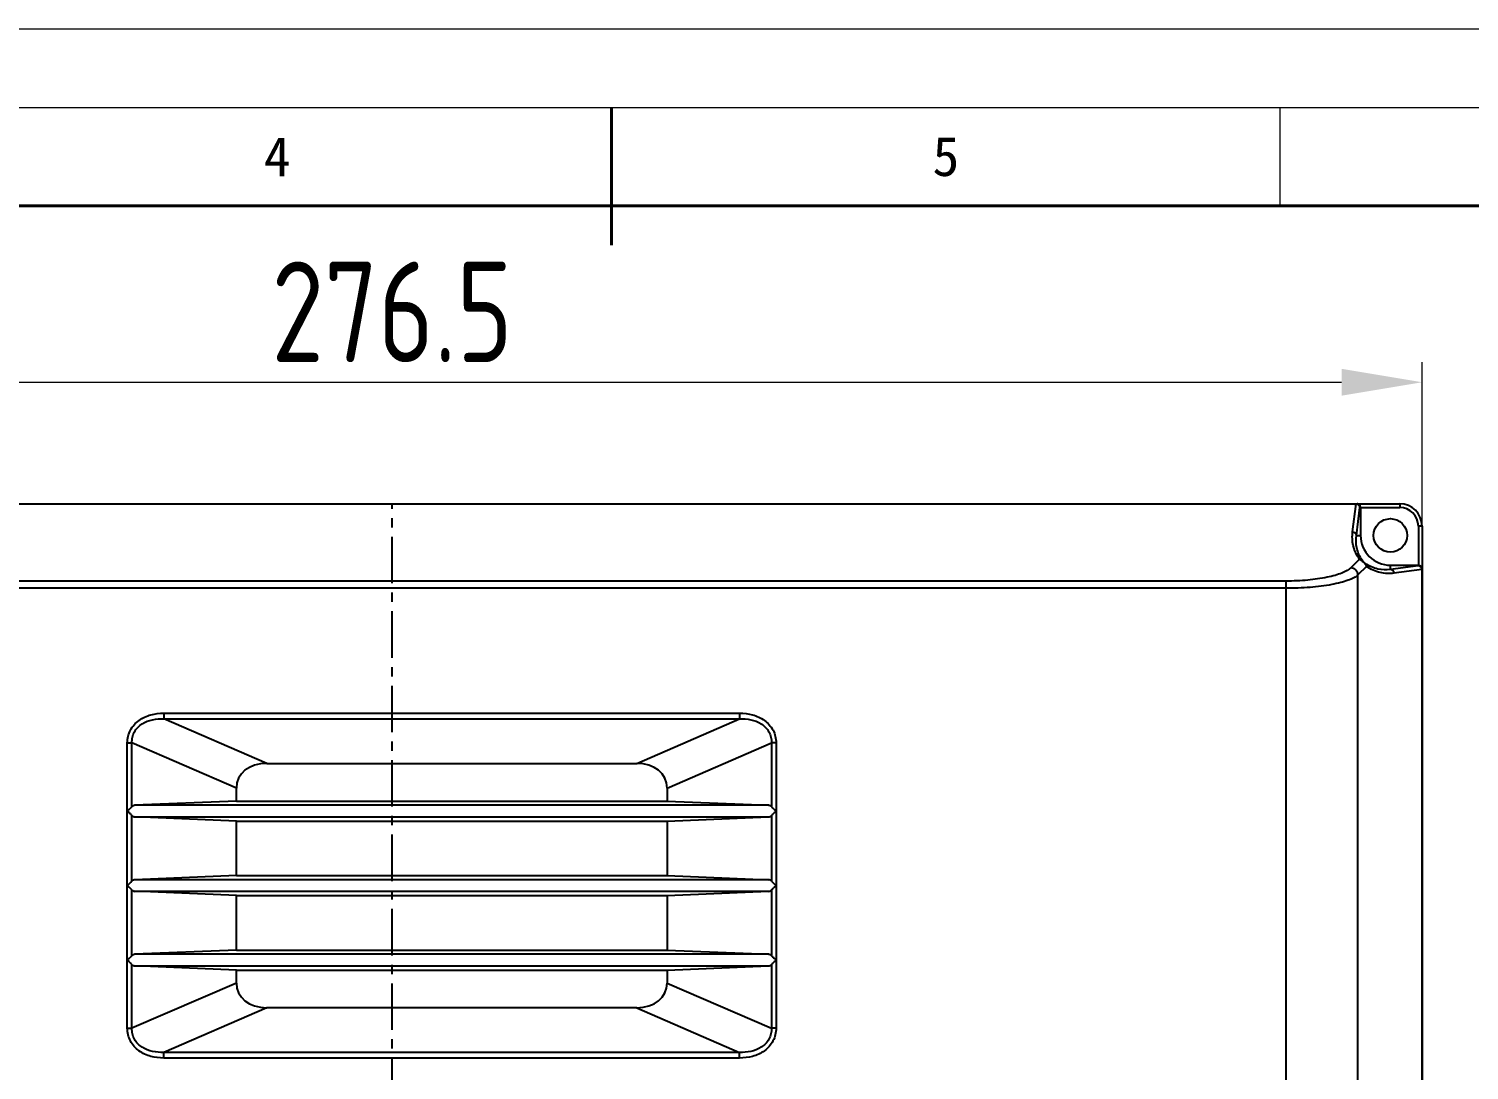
# Model space of a CAD drawing. Header units: millimetres. Extents: x 242 to 1026, y -183 to 372.
# Drawn here: x 564.6 to 757.9, y 231.9 to 371.7 of the extents above; entities that cross this region are included whole.
import ezdxf

# ---------------------------------------------------------------- set-up
doc = ezdxf.new("R2010")
doc.units = ezdxf.units.MM
doc.header["$LTSCALE"] = 30.734
doc.header["$PDMODE"] = 3
doc.header["$PDSIZE"] = 8
doc.linetypes.add('CENTER', pattern=[0.6, 0.375, -0.075, 0.075, -0.075])
doc.layers.get('0').update_dxf_attribs({"linetype": 'CONTINUOUS'})
doc.layers.get('Defpoints').update_dxf_attribs({"linetype": 'CONTINUOUS'})
doc.layers.add('02___PRT_ALL_AXES', color=7, linetype='CONTINUOUS')
doc.layers.add('dim', color=2, linetype='CONTINUOUS', lineweight=15)
doc.layers.add('图框', color=85, linetype='CONTINUOUS', lineweight=20)
doc.layers.add('图纸边界', color=8, linetype='CONTINUOUS', lineweight=9, plot=False)
doc.styles.add('China GB1', font='gbenor.shx', dxfattribs={"width": 0.9, "bigfont": 'gbcbig.shx'})
doc.styles.add('图框文字', font='')
doc.styles.get('图框文字').set_extended_font_data('SimSun')
doc.dimstyles.new('A4S2.5', dxfattribs={"dimscale": 2.5, "dimtxt": 2.5, "dimasz": 1, "dimexe": 1, "dimexo": 0.5, "dimgap": 0.5, "dimtad": 1, "dimdec": 1, "dimzin": 9, "dimdsep": 46, "dimtxsty": 'China GB1', "dimcen": 0, "dimclrd": 4, "dimclre": 4, "dimclrt": 2, "dimadec": 3, "dimazin": 2, "dimtfac": 1, "dimtdec": 1, "dimtmove": 0, "dimatfit": 1, "dimfxl": 1, "dimlwd": 9, "dimlwe": 9, "dimarcsym": 0})

# ---------------------------------------------------------------- blocks, each defined once
blk = doc.blocks.new('JC_A4')
at = {"layer": '图框', "lineweight": 40}
for p in [(152, 199), (152, 201)]:
    blk.add_line(p, (152, 206), dxfattribs=at)
at = {"layer": '图框'}
blk.add_line((186, 201), (186, 206), dxfattribs=at)
blk.add_lwpolyline([(4, 206), (293, 206), (293, 4), (4, 4)], close=True, dxfattribs=at)
at = {"layer": '图框', "lineweight": 40}
blk.add_lwpolyline([(16, 201), (288, 201), (288, 9), (16, 9)], close=True, dxfattribs=at)
at = {"layer": '图纸边界'}
blk.add_lwpolyline([(0, 210), (297, 210), (297, 0), (0, 0)], close=True, dxfattribs=at)
at = {"layer": '图框', "char_height": 2, "attachment_point": 5, "style": '图框文字'}
for s, insert in [('4', (135, 203.5)), ('5', (169, 203.5))]:
    blk.add_mtext(s, dxfattribs=dict(at, insert=insert))
blk = doc.blocks.new('*D31')
at = {"layer": 'Defpoints', "color": 0, "transparency": 16777216}
for p in [(751.61, 324.25), (475.11, 292.42), (751.61, 284.26)]:
    blk.add_point(p, dxfattribs=at)
at = {"layer": 'dim', "color": 4, "lineweight": 9, "transparency": 16777216}
for p, q in [((475.11, 295.12), (475.11, 326.95)), ((751.61, 286.96), (751.61, 326.95)), ((485.91, 324.25), (740.81, 324.25))]:
    blk.add_line(p, q, dxfattribs=at)
at = {"layer": 'dim', "color": 4, "transparency": 16777216}
for points in [[(485.91, 326.05), (485.91, 322.45), (475.11, 324.25)], [(740.81, 326.05), (740.81, 322.45), (751.61, 324.25)]]:
    blk.add_solid(points, dxfattribs=at)
at = {"layer": 'dim', "color": 2, "transparency": 16777216, "insert": (613.36, 333.7), "char_height": 13.5, "attachment_point": 5, "style": 'China GB1'}
blk.add_mtext('276.5', dxfattribs=at)

msp = doc.modelspace()

# ---------------------------------------------------------------- linework, layer by layer
at = {"color": 7, "linetype": 'Continuous'}
for p, q in [((478.11, 307.94), (748.61, 307.94)), ((483.95, 307.91), (742.77, 307.91)), ((742.29, 304.18), (742.77, 307.91)), ((742.79, 303.69), (743.27, 307.43)), ((743.28, 307.44), (748.61, 307.44)), ((743.36, 307.44), (743.36, 303.69)), ((748.61, 307.94), (748.61, 307.44)), ((742.79, 303.69), (743.36, 303.69)), ((751.61, 304.94), (751.11, 304.94)), ((751.11, 304.94), (751.11, 299.61)), ((751.61, 304.94), (751.61, 120.44)), ((743.2, 300.5), (742.05, 299.34)), ((747.36, 299.69), (751.11, 299.69)), ((747.36, 299.12), (747.36, 299.69)), ((744.17, 299.53), (743.01, 298.38)), ((743.01, 215.72), (743.01, 298.38)), ((751.09, 299.6), (747.36, 299.12)), ((751.58, 299.1), (747.84, 298.62)), ((751.58, 299.1), (751.58, 217.28)), ((733.35, 297.56), (493.37, 297.56)), ((733.35, 296.59), (493.37, 296.59)), ((733.35, 149.69), (733.35, 297.56)), ((582.71, 279.84), (582.71, 279.09)), ((582.71, 279.84), (660.01, 279.84)), ((596.53, 273.09), (582.71, 279.09)), ((582.71, 279.09), (660.01, 279.09)), ((646.19, 273.09), (660.01, 279.09)), ((660.01, 279.84), (660.01, 279.09)), ((577.82, 237.53), (577.82, 275.85)), ((577.82, 275.85), (578.44, 275.85)), ((578.44, 267.28), (578.44, 275.85)), ((592.46, 269.77), (578.44, 275.85)), ((650.26, 269.77), (664.29, 275.85)), ((664.29, 275.85), (664.29, 267.28)), ((664.9, 275.85), (664.29, 275.85)), ((664.9, 275.85), (664.9, 237.53)), ((596.53, 273.09), (646.19, 273.09)), ((592.46, 268.04), (592.46, 269.77)), ((650.26, 269.77), (650.26, 268.04)), ((578.44, 267.28), (577.82, 266.67)), ((578.06, 266.91), (577.98, 266.83)), ((578.33, 267.17), (578.27, 267.11)), ((578.44, 267.28), (578.38, 267.23)), ((592.46, 268.04), (578.84, 267.47)), ((663.88, 267.47), (578.84, 267.47)), ((592.46, 268.04), (650.26, 268.04)), ((650.26, 268.04), (663.88, 267.47)), ((664.29, 267.28), (664.34, 267.23)), ((664.29, 267.28), (664.9, 266.67)), ((664.39, 267.18), (664.45, 267.11)), ((664.66, 266.91), (664.74, 266.83)), ((577.9, 266.75), (577.82, 266.67)), ((578.44, 257.28), (578.44, 266.1)), ((578.84, 265.92), (663.88, 265.92)), ((592.46, 265.35), (578.84, 265.92)), ((592.46, 258.04), (592.46, 265.35)), ((592.46, 265.35), (650.26, 265.35)), ((650.26, 265.35), (663.88, 265.92)), ((650.26, 265.35), (650.26, 258.04)), ((664.29, 266.1), (664.9, 266.71)), ((664.29, 266.1), (664.34, 266.15)), ((664.29, 266.1), (664.29, 257.28)), ((664.39, 266.21), (664.45, 266.27)), ((664.66, 266.48), (664.74, 266.55)), ((664.82, 266.75), (664.9, 266.67)), ((664.82, 266.63), (664.9, 266.71)), ((578.44, 257.28), (577.82, 256.67)), ((578.33, 257.17), (578.27, 257.11)), ((578.44, 257.28), (578.38, 257.23)), ((592.46, 258.04), (578.84, 257.47)), ((663.88, 257.47), (578.84, 257.47)), ((592.46, 258.04), (650.26, 258.04)), ((650.26, 258.04), (663.88, 257.47)), ((577.9, 256.75), (577.82, 256.67)), ((577.91, 256.63), (577.82, 256.71)), ((578.44, 256.1), (577.82, 256.71)), ((578.06, 256.91), (577.98, 256.83)), ((578.06, 256.48), (577.98, 256.55)), ((578.33, 256.21), (578.27, 256.27)), ((578.44, 256.1), (578.38, 256.15)), ((578.44, 247.28), (578.44, 256.1)), ((578.84, 255.92), (663.88, 255.92)), ((592.46, 255.35), (578.84, 255.92)), ((592.46, 248.04), (592.46, 255.35)), ((592.46, 255.35), (650.26, 255.35)), ((650.26, 255.35), (663.88, 255.92)), ((650.26, 255.35), (650.26, 248.04)), ((664.29, 256.1), (664.9, 256.71)), ((664.29, 256.1), (664.34, 256.15)), ((664.29, 256.1), (664.29, 247.28)), ((664.39, 256.21), (664.45, 256.27)), ((664.66, 256.48), (664.74, 256.55)), ((664.82, 256.63), (664.9, 256.71)), ((592.46, 248.04), (578.84, 247.47)), ((592.46, 248.04), (650.26, 248.04)), ((650.26, 248.04), (663.88, 247.47)), ((578.44, 247.28), (577.82, 246.67)), ((577.9, 246.75), (577.82, 246.67)), ((577.91, 246.63), (577.82, 246.71)), ((578.44, 246.1), (577.82, 246.71)), ((578.06, 246.91), (577.98, 246.83)), ((578.06, 246.48), (577.98, 246.55)), ((578.33, 247.17), (578.27, 247.11)), ((578.33, 246.21), (578.27, 246.27)), ((578.44, 247.28), (578.38, 247.23)), ((578.44, 246.1), (578.38, 246.15)), ((578.44, 237.53), (578.44, 246.1)), ((663.88, 247.47), (578.84, 247.47)), ((578.84, 245.92), (663.88, 245.92)), ((592.46, 245.35), (578.84, 245.92)), ((650.26, 245.35), (663.88, 245.92)), ((664.29, 246.1), (664.9, 246.71)), ((664.29, 246.1), (664.34, 246.15)), ((664.29, 246.1), (664.29, 237.53)), ((664.39, 246.21), (664.45, 246.27)), ((664.66, 246.48), (664.74, 246.55)), ((664.82, 246.63), (664.9, 246.71)), ((592.46, 243.61), (578.44, 237.53)), ((592.46, 243.61), (592.46, 245.35)), ((592.46, 245.35), (650.26, 245.35)), ((650.26, 245.35), (650.26, 243.61)), ((650.26, 243.61), (664.29, 237.53)), ((596.53, 240.29), (582.71, 234.3)), ((646.19, 240.29), (596.53, 240.29)), ((646.19, 240.29), (660.01, 234.3)), ((577.82, 237.53), (578.44, 237.53)), ((664.9, 237.53), (664.29, 237.53)), ((582.71, 233.54), (582.71, 234.3)), ((660.01, 234.3), (582.71, 234.3)), ((660.01, 233.54), (660.01, 234.3)), ((660.01, 233.54), (582.71, 233.54))]:
    msp.add_line(p, q, dxfattribs=at)
at = {"color": 1, "linetype": 'CENTER', "ltscale": 0.541744}
msp.add_line((613.36, 117.44), (613.36, 307.94), dxfattribs=at)
at = {"color": 7, "linetype": 'Continuous'}
for centre, radius, start, end in [((742.88, 307.48), 0.461, 81.0568, 89.9802), ((742.78, 307.45), 0.495, 49.9755, 60.2938), ((742.79, 307.42), 0.485, 10.9562, 20.8997), ((742.81, 307.42), 0.463, 0.6068, 10.9799), ((748.61, 304.94), 3, 0, 90), ((748.61, 304.94), 2.5, 0, 90), ((747.36, 303.69), 4, 180, 270), ((751.09, 299.14), 0.463, 79.0201, 89.3932), ((751.08, 299.12), 0.485, 69.1003, 79.0438), ((751.11, 299.11), 0.496, 31.922, 40.0214), ((751.15, 299.21), 0.461, 0.0198, 8.9432)]:
    msp.add_arc(centre, radius, start, end, dxfattribs=at)
for centre, major_axis, ratio, start_param, end_param in [((597.68, 268.84), (4.97, -2.16), 0.737899, 2.102223, 3.451362), ((645.04, 268.84), (-4.97, -2.16), 0.737899, 2.831823, 4.180963), ((578.87, 266.67), (0, 0.8), 0.8391, 0.034907, 0.698132), ((663.85, 266.67), (0, 0.8), 0.8391, -0.698132, -0.034907), ((578.87, 266.71), (0, 0.8), 0.8391, -3.839724, -3.176499), ((663.85, 266.71), (0, 0.8), 0.8391, -3.106686, -2.443461), ((578.87, 256.67), (0, 0.8), 0.8391, 0.034907, 0.698132), ((663.85, 256.67), (0, 0.8), 0.8391, -0.698132, -0.034907), ((578.87, 256.71), (0, 0.8), 0.8391, -3.839724, -3.176499), ((663.85, 256.71), (0, 0.8), 0.8391, -3.106686, -2.443461), ((578.87, 246.67), (0, 0.8), 0.8391, 0.034907, 0.698132), ((578.87, 246.71), (0, 0.8), 0.8391, -3.839724, -3.176499), ((663.85, 246.67), (0, 0.8), 0.8391, -0.698132, -0.034907), ((663.85, 246.71), (0, 0.8), 0.8391, -3.106686, -2.443461), ((597.68, 244.55), (4.97, 2.16), 0.737899, 2.831823, 4.180963), ((645.04, 244.55), (-4.97, 2.16), 0.737899, 2.102223, 3.451362)]:
    msp.add_ellipse(centre, major_axis=major_axis, ratio=ratio, start_param=start_param, end_param=end_param, dxfattribs=at)
for points, knots in [([(742.77, 307.91), (742.77, 307.92), (742.78, 307.92), (742.77, 307.94), (742.78, 307.94)], [0, 0, 0, 0, 0.743161, 1, 1, 1, 1]), ([(742.77, 307.91), (742.87, 307.91), (743.07, 307.85), (743.21, 307.68), (743.24, 307.59)], [0, 0, 0, 0, 0.503963, 1, 1, 1, 1]), ([(743.36, 307.44), (743.36, 307.57), (743.27, 307.81), (743.05, 307.92), (742.95, 307.94)], [0, 0, 0, 0, 0.556545, 1, 1, 1, 1]), ([(743.27, 307.43), (743.27, 307.43), (743.27, 307.43), (743.28, 307.44), (743.28, 307.44)], [0, 0, 0, 0, 0.727716, 1, 1, 1, 1]), ([(743.2, 300.5), (742.81, 301.04), (742.27, 302.25), (742.21, 303.56), (742.29, 304.18)], [0, 0, 0, 0, 0.520954, 1, 1, 1, 1]), ([(742.29, 304.18), (742.41, 304.17), (742.67, 304.07), (742.79, 303.82), (742.79, 303.69)], [0, 0, 0, 0, 0.505956, 1, 1, 1, 1]), ([(743.57, 300.35), (743.23, 300.85), (742.75, 301.95), (742.71, 303.14), (742.79, 303.69)], [0, 0, 0, 0, 0.522233, 1, 1, 1, 1]), ([(744.17, 299.53), (744.07, 299.74), (743.77, 300.1), (743.41, 300.4), (743.2, 300.5)], [0, 0, 0, 0, 0.49983, 1, 1, 1, 1]), ([(743.2, 300.5), (743.27, 300.5), (743.41, 300.48), (743.53, 300.4), (743.57, 300.34)], [0, 0, 0, 0, 0.504859, 1, 1, 1, 1]), ([(744.01, 299.91), (743.93, 299.96), (743.77, 300.1), (743.63, 300.26), (743.57, 300.35)], [0, 0, 0, 0, 0.499298, 1, 1, 1, 1]), ([(747.36, 299.12), (746.81, 299.04), (745.62, 299.08), (744.51, 299.56), (744.01, 299.91)], [0, 0, 0, 0, 0.477774, 1, 1, 1, 1]), ([(744.17, 299.53), (744.17, 299.6), (744.15, 299.74), (744.06, 299.86), (744.01, 299.91)], [0, 0, 0, 0, 0.504866, 1, 1, 1, 1]), ([(751.11, 299.69), (751.24, 299.69), (751.48, 299.6), (751.59, 299.38), (751.61, 299.28)], [0, 0, 0, 0, 0.556545, 1, 1, 1, 1]), ([(742.05, 299.34), (741.9, 299.2), (741.52, 298.93), (740.81, 298.6), (739.91, 298.3), (738.39, 297.94), (736.18, 297.64), (734.33, 297.56), (733.35, 297.56)], [0, 0, 0, 0, 0.067504, 0.15411, 0.259919, 0.383631, 0.674606, 1, 1, 1, 1]), ([(743.01, 298.38), (742.85, 298.23), (742.42, 297.96), (741.63, 297.63), (740.63, 297.33), (738.94, 296.97), (736.49, 296.67), (734.44, 296.59), (733.35, 296.59)], [0, 0, 0, 0, 0.065791, 0.151631, 0.257313, 0.381298, 0.67337, 1, 1, 1, 1]), ([(743.01, 298.38), (743, 298.62), (742.77, 299.1), (742.29, 299.33), (742.05, 299.34)], [0, 0, 0, 0, 0.5, 1, 1, 1, 1]), ([(747.84, 298.62), (747.23, 298.54), (745.92, 298.6), (744.71, 299.14), (744.17, 299.53)], [0, 0, 0, 0, 0.47905, 1, 1, 1, 1]), ([(747.84, 298.62), (747.84, 298.74), (747.74, 299), (747.48, 299.12), (747.36, 299.12)], [0, 0, 0, 0, 0.505953, 1, 1, 1, 1]), ([(751.11, 299.61), (751.11, 299.61), (751.1, 299.61), (751.1, 299.6), (751.09, 299.6)], [0, 0, 0, 0, 0.272281, 1, 1, 1, 1]), ([(751.58, 299.1), (751.58, 299.2), (751.52, 299.41), (751.35, 299.54), (751.26, 299.57)], [0, 0, 0, 0, 0.503963, 1, 1, 1, 1]), ([(751.61, 299.11), (751.61, 299.11), (751.6, 299.11), (751.59, 299.11), (751.59, 299.11)], [0, 0, 0, 0, 0.258879, 1, 1, 1, 1]), ([(577.82, 275.85), (577.82, 276.44), (578.1, 277.63), (579.32, 278.97), (580.95, 279.7), (582.13, 279.84), (582.71, 279.84)], [0, 0, 0, 0, 0.249438, 0.499089, 0.749346, 1, 1, 1, 1]), ([(578.44, 275.85), (578.43, 276.11), (578.47, 276.62), (578.74, 277.33), (579.2, 277.94), (580, 278.58), (581.2, 279.03), (582.21, 279.1), (582.71, 279.09)], [0, 0, 0, 0, 0.125304, 0.250675, 0.376035, 0.501329, 0.750583, 1, 1, 1, 1]), ([(660.01, 279.84), (660.6, 279.84), (661.77, 279.7), (663.4, 278.97), (664.62, 277.63), (664.9, 276.44), (664.9, 275.85)], [0, 0, 0, 0, 0.250875, 0.50123, 0.750727, 1, 1, 1, 1]), ([(660.01, 279.09), (660.51, 279.1), (661.52, 279.03), (662.73, 278.58), (663.52, 277.94), (663.98, 277.33), (664.25, 276.62), (664.29, 276.11), (664.29, 275.85)], [0, 0, 0, 0, 0.249635, 0.499014, 0.624275, 0.749517, 0.874738, 1, 1, 1, 1]), ([(578.44, 266.1), (578.34, 266.19), (578.15, 266.39), (577.95, 266.58), (577.85, 266.68)], [0, 0, 0, 0, 0.47096, 1, 1, 1, 1]), ([(664.29, 257.28), (664.38, 257.19), (664.57, 256.99), (664.77, 256.81), (664.87, 256.71)], [0, 0, 0, 0, 0.47096, 1, 1, 1, 1]), ([(664.29, 247.28), (664.38, 247.19), (664.57, 246.99), (664.77, 246.81), (664.87, 246.71)], [0, 0, 0, 0, 0.47096, 1, 1, 1, 1]), ([(582.71, 233.54), (582.13, 233.54), (580.95, 233.68), (579.32, 234.42), (578.1, 235.76), (577.82, 236.95), (577.82, 237.53)], [0, 0, 0, 0, 0.250875, 0.50123, 0.750727, 1, 1, 1, 1]), ([(582.71, 234.3), (582.21, 234.28), (581.2, 234.36), (580, 234.81), (579.2, 235.44), (578.74, 236.05), (578.47, 236.77), (578.43, 237.28), (578.44, 237.53)], [0, 0, 0, 0, 0.249635, 0.499014, 0.624275, 0.749517, 0.874738, 1, 1, 1, 1]), ([(664.29, 237.53), (664.29, 237.28), (664.25, 236.77), (663.98, 236.05), (663.52, 235.44), (662.72, 234.81), (661.52, 234.36), (660.51, 234.28), (660.01, 234.3)], [0, 0, 0, 0, 0.125304, 0.250675, 0.376035, 0.501329, 0.750583, 1, 1, 1, 1]), ([(664.9, 237.53), (664.9, 236.95), (664.62, 235.76), (663.4, 234.41), (661.77, 233.68), (660.6, 233.54), (660.01, 233.54)], [0, 0, 0, 0, 0.249438, 0.499089, 0.749346, 1, 1, 1, 1])]:
    msp.add_open_spline(points, degree=3, knots=knots, dxfattribs=at)
for points in [[(742.78, 307.94), (742.86, 307.94), (742.95, 307.92), (743.03, 307.88)], [(743.1, 307.83), (743.14, 307.79), (743.18, 307.74), (743.21, 307.69)], [(743.21, 307.69), (743.25, 307.62), (743.28, 307.53), (743.28, 307.44)], [(751.36, 299.54), (751.29, 299.58), (751.2, 299.61), (751.11, 299.61)], [(751.49, 299.43), (751.46, 299.47), (751.41, 299.51), (751.36, 299.54)], [(751.61, 299.11), (751.61, 299.2), (751.58, 299.3), (751.53, 299.37)]]:
    msp.add_open_spline(points, degree=3, dxfattribs=at)
at = {"layer": '02___PRT_ALL_AXES', "color": 7, "linetype": 'Continuous'}
msp.add_circle((747.36, 303.69), 2.25, dxfattribs=at)

# ---------------------------------------------------------------- block references
at = {"xscale": 2.639999999999873, "yscale": 2.639999999999873, "zscale": 2.639999999999873}
msp.add_blockref('JC_A4', (241.54, -182.71), dxfattribs=at)

# ---------------------------------------------------------------- dimensions: what is measured, and where the dimension line sits
at = {"layer": 'dim', "color": 1}
dim = msp.add_linear_dim(base=(751.61, 324.25), p1=(475.11, 292.42), p2=(751.61, 284.26), dimstyle='A4S2.5', override={"dimtxt": 5.4, "dimasz": 4.32, "dimexe": 1.07946, "dimexo": 1.07946, "dimgap": 1.07946}, dxfattribs=at)
dim.commit()
dim.dimension.update_dxf_attribs({"geometry": '*D31', "text_midpoint": (613.36, 333.7)})

doc.saveas('drawing.dxf')
